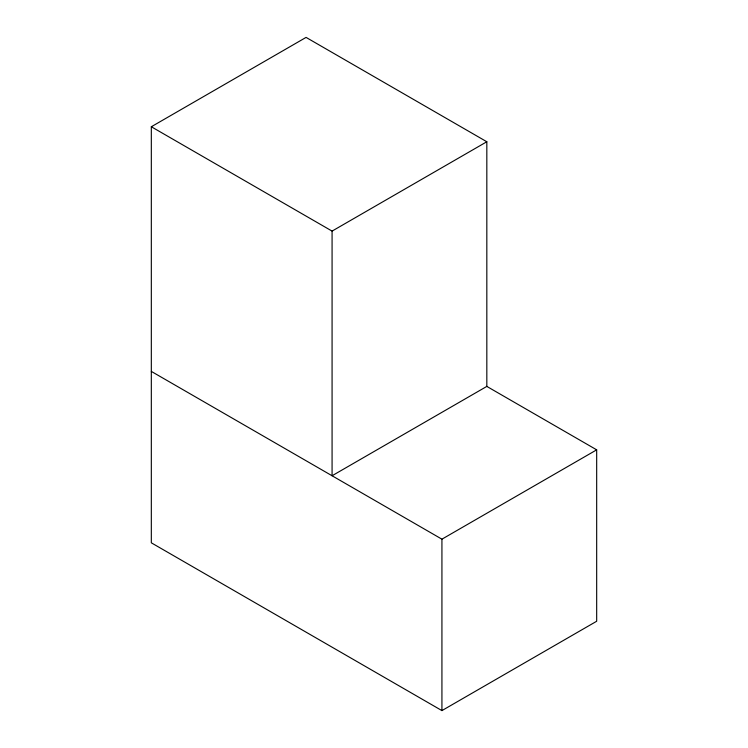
<?xml version="1.0" encoding="UTF-8"?>
<svg xmlns="http://www.w3.org/2000/svg" width="748" height="748" viewBox="0 0 748 748"><rect width="100%" height="100%" fill="white"/><g stroke="black" fill="none" stroke-linecap="round" stroke-linejoin="round"><path stroke-width="1.12" d="M151.32 126.749L306.072 37.4L486.826 141.755L486.826 386.407L332.075 475.756L332.075 231.104L151.32 126.749L151.32 542.814L441.928 710.6L596.68 621.251L596.68 449.838L486.696 386.333M332.075 231.104L486.826 141.755M151.32 371.401L441.928 539.177L596.68 449.838M441.928 539.177L441.928 710.6"/></g></svg>
